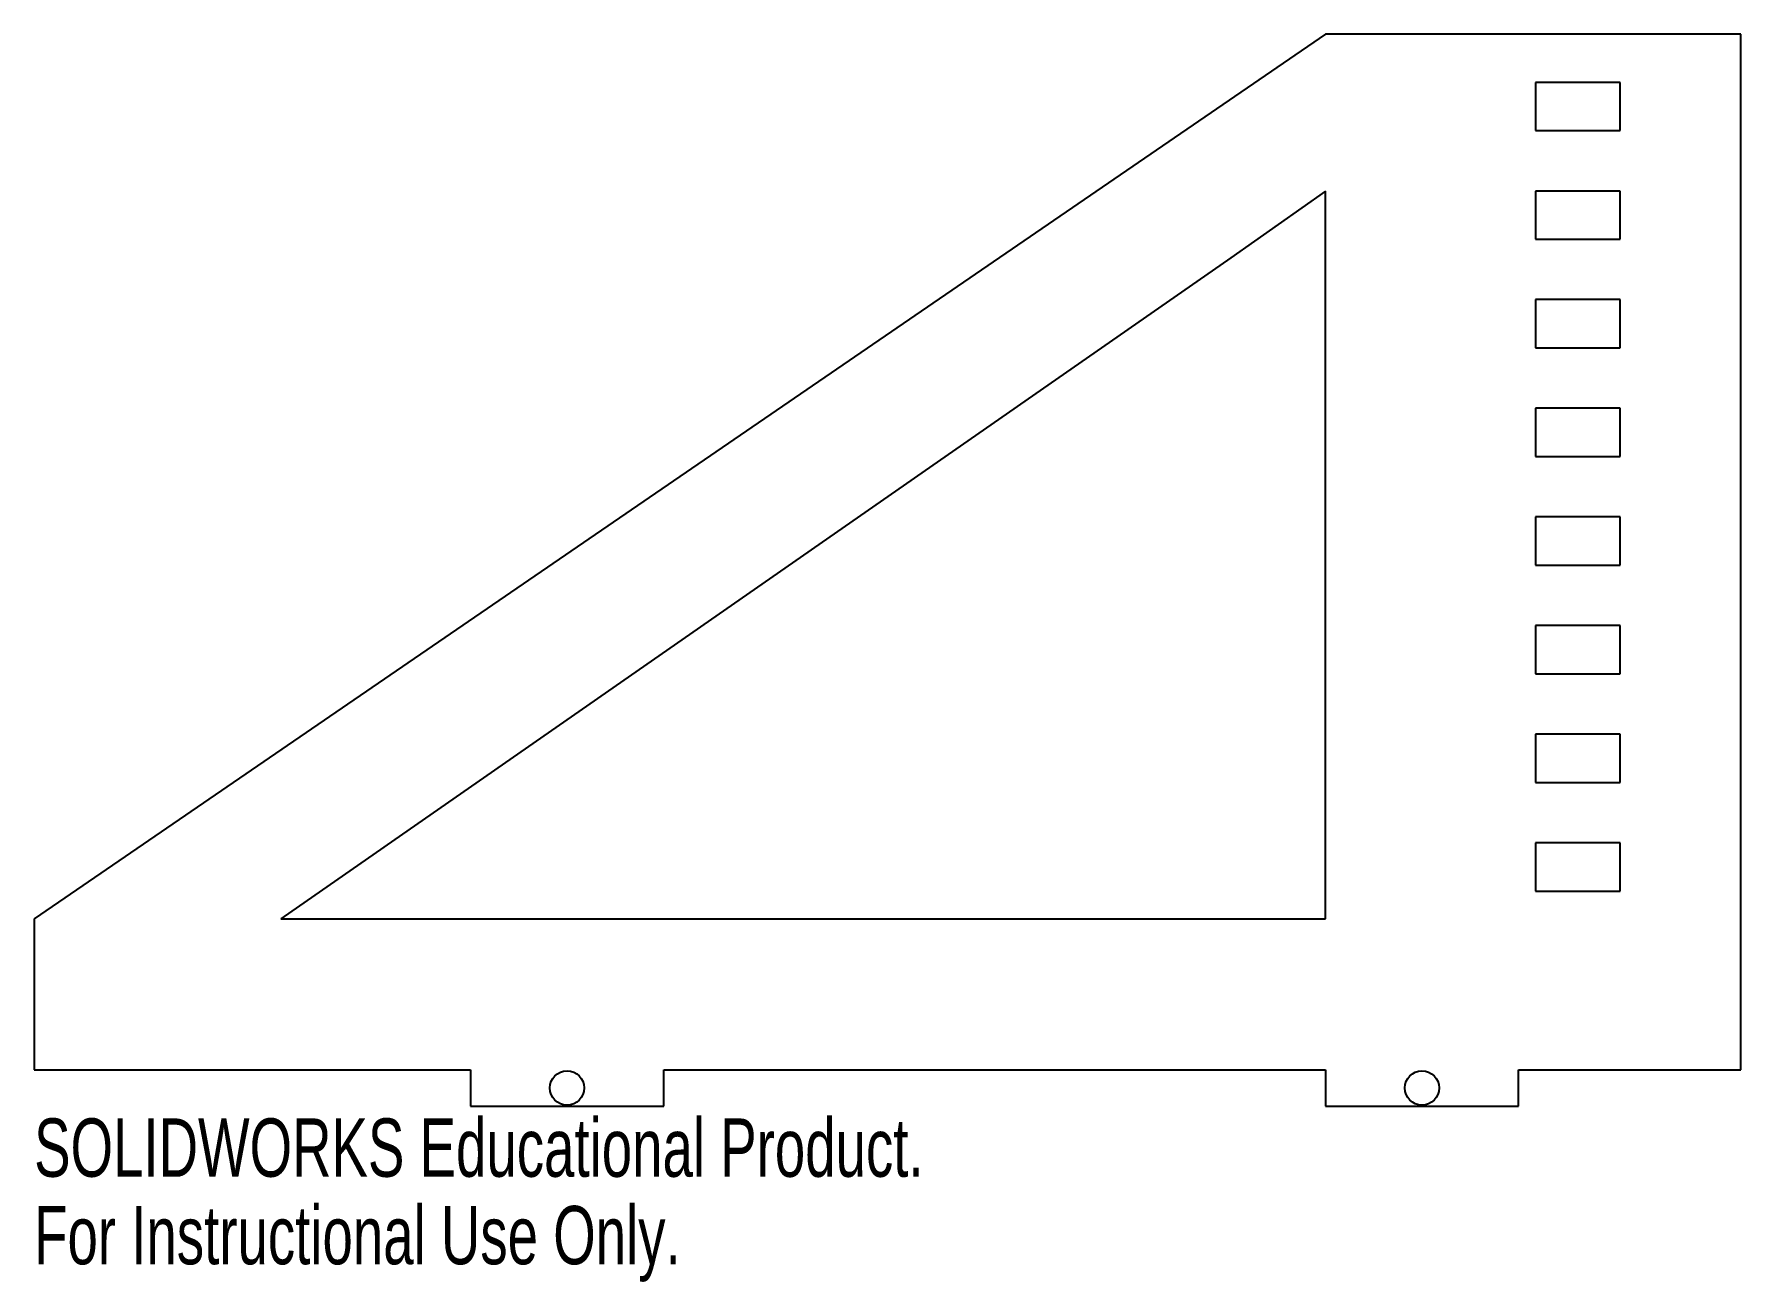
# Model space of a CAD drawing. Header units: millimetres. Extents: x 0 to 141, y -18 to 86.
import ezdxf

# ---------------------------------------------------------------- set-up
doc = ezdxf.new("R2010")
doc.units = ezdxf.units.MM
doc.styles.add('SLDTEXTSTYLE0', font='TXT', dxfattribs={"width": 0.7})

msp = doc.modelspace()

# ---------------------------------------------------------------- linework, layer by layer
at = {"color": 7, "linetype": 'Continuous', "lineweight": 25}
for p, q in [((106.96, 85.81), (0, 12.52)), ((141.38, 85.81), (106.96, 85.81)), ((141.38, 0), (141.38, 85.81)), ((131.38, 81.81), (124.38, 81.81)), ((124.38, 81.81), (124.38, 77.81)), ((131.38, 77.81), (131.38, 81.81)), ((124.38, 77.81), (131.38, 77.81)), ((106.96, 72.81), (99.13, 67.28)), ((106.96, 12.52), (106.96, 72.81)), ((131.38, 72.81), (124.38, 72.81)), ((124.38, 72.81), (124.38, 68.81)), ((131.38, 68.81), (131.38, 72.81)), ((124.38, 68.81), (131.38, 68.81)), ((99.13, 67.28), (20.43, 12.52)), ((131.38, 63.81), (124.38, 63.81)), ((124.38, 63.81), (124.38, 59.81)), ((131.38, 59.81), (131.38, 63.81)), ((124.38, 59.81), (131.38, 59.81)), ((131.38, 54.81), (124.38, 54.81)), ((124.38, 54.81), (124.38, 50.81)), ((131.38, 50.81), (131.38, 54.81)), ((124.38, 50.81), (131.38, 50.81)), ((131.38, 45.81), (124.38, 45.81)), ((124.38, 45.81), (124.38, 41.81)), ((131.38, 41.81), (131.38, 45.81)), ((124.38, 41.81), (131.38, 41.81)), ((131.38, 36.81), (124.38, 36.81)), ((124.38, 36.81), (124.38, 32.81)), ((131.38, 32.81), (131.38, 36.81)), ((124.38, 32.81), (131.38, 32.81)), ((131.38, 27.81), (124.38, 27.81)), ((124.38, 27.81), (124.38, 23.81)), ((131.38, 23.81), (131.38, 27.81)), ((124.38, 23.81), (131.38, 23.81)), ((131.38, 18.81), (124.38, 18.81)), ((124.38, 18.81), (124.38, 14.81)), ((131.38, 14.81), (131.38, 18.81)), ((124.38, 14.81), (131.38, 14.81)), ((0, 12.52), (0, 0)), ((20.43, 12.52), (106.96, 12.52)), ((0, 0), (36.15, 0)), ((36.15, 0), (36.15, -3)), ((52.15, 0), (106.96, 0)), ((52.15, -3), (52.15, 0)), ((106.96, 0), (106.96, -3)), ((122.96, 0), (141.38, 0)), ((122.96, -3), (122.96, 0)), ((36.15, -3), (52.15, -3)), ((106.96, -3), (122.96, -3))]:
    msp.add_line(p, q, dxfattribs=at)
for centre in [(44.15, -1.5), (114.96, -1.5)]:
    msp.add_circle(centre, 1.42, dxfattribs=at)

# ---------------------------------------------------------------- texts
at = {"color": 7, "linetype": 'Continuous', "char_height": 4.8336, "attachment_point": 1, "style": 'SLDTEXTSTYLE0'}
for s, insert in [('SOLIDWORKS Educational Product.', (0, -4.02)), ('For Instructional Use Only.', (0, -11.27))]:
    msp.add_mtext(s, dxfattribs=dict(at, insert=insert))

doc.saveas('drawing.dxf')
